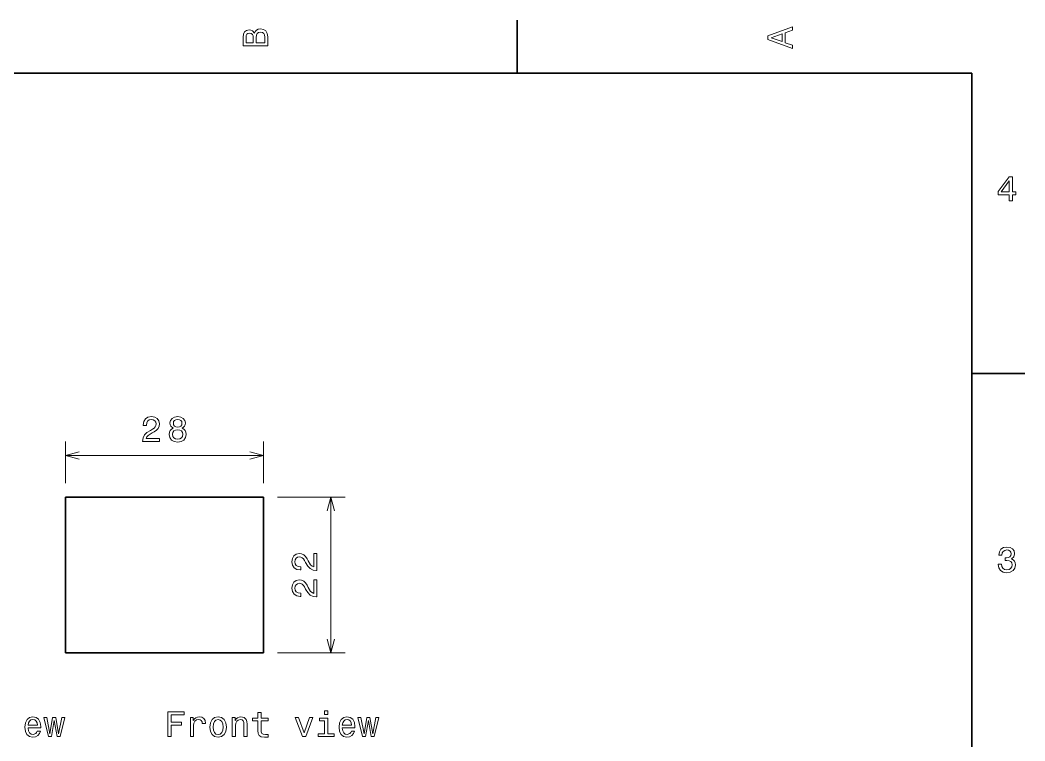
# Model space of a CAD drawing. Extents: x 0 to 297, y 0 to 210.
# Drawn here: x 152.4 to 294.5, y 105.5 to 207.5 of the extents above; entities that cross this region are included whole.
import ezdxf

# ---------------------------------------------------------------- set-up
doc = ezdxf.new("R2010")
doc.units = 0

msp = doc.modelspace()

# ---------------------------------------------------------------- linework, layer by layer
at = {"color": 7, "lineweight": 35, "ltscale": 0.1875}
for p, q in [((222.699997, 200), (222.699997, 207.5)), ((287, 157.5), (294.5, 157.5))]:
    msp.add_line(p, q, dxfattribs=at)
at = {"color": 7, "lineweight": 35}
for p, q in [((287, 200), (10, 200)), ((287, 10), (287, 200)), ((158.819977, 139.984238), (158.819977, 117.984238)), ((158.819977, 139.984238), (186.819977, 139.984238)), ((186.819977, 117.984238), (186.819977, 139.984238)), ((186.819977, 117.984238), (158.819977, 117.984238))]:
    msp.add_line(p, q, dxfattribs=at)
at = {"color": 7, "lineweight": 13, "ltscale": 0.147412}
for p, q in [((158.819977, 141.984238), (158.819977, 147.880722)), ((186.819977, 141.984238), (186.819977, 147.880722))]:
    msp.add_line(p, q, dxfattribs=at)
at = {"color": 7, "lineweight": 13}
for p, q in [((158.819977, 145.880722), (186.819977, 145.880722)), ((196.355423, 117.984238), (196.355423, 139.984238))]:
    msp.add_line(p, q, dxfattribs=at)
at = {"color": 7, "lineweight": 13, "ltscale": 0.238386}
for p, q in [((188.819977, 139.984238), (198.355423, 139.984238)), ((188.819977, 117.984238), (198.355423, 117.984238))]:
    msp.add_line(p, q, dxfattribs=at)
at = {"color": 7, "lineweight": 13}
for points in [[(185.542007, 205.630417), (185.249496, 205.983429), (185.052811, 206.074219), (184.81073, 206.104477), (184.432495, 206.03891), (184.160156, 205.842224), (183.993729, 205.524506), (183.933212, 205.080704), (183.933212, 203.835022), (187.433212, 203.835022), (187.433212, 205.151306), (187.36261, 205.620331), (187.155838, 205.968307), (186.828018, 206.185165), (186.384216, 206.260818), (186.08667, 206.215424), (185.839554, 206.094391), (185.65799, 205.897705)], [(261.633209, 203.466858), (261.633209, 203.930847), (260.604401, 204.298996), (260.604401, 205.695969), (261.633209, 206.064133), (261.633209, 206.538193), (258.128174, 205.257217), (258.128174, 204.742798)], [(185.385666, 204.984879), (185.385666, 204.298996), (184.351807, 204.298996), (184.351807, 205.025223), (184.382065, 205.297562), (184.472839, 205.489197), (184.629181, 205.605194), (184.86116, 205.645538), (185.093155, 205.600143), (185.254532, 205.479111), (185.355408, 205.272339)], [(187.014618, 205.095825), (187.014618, 204.298996), (185.809296, 204.298996), (185.809296, 205.050446), (185.844589, 205.368164), (185.9505, 205.595108), (186.132065, 205.731277), (186.394302, 205.776657), (186.671692, 205.731277), (186.863327, 205.605194), (186.979324, 205.393372)], [(260.17572, 204.460388), (258.632477, 205), (260.17572, 205.539627)], [(292.277374, 181.916794), (292.731262, 181.916794), (292.731262, 182.784225), (293.23056, 182.784225), (293.23056, 183.187683), (292.731262, 183.187683), (292.731262, 185.341141), (292.272339, 185.341141), (290.739197, 183.228027), (290.739197, 182.784225), (292.277374, 182.784225)], [(291.162842, 183.187683), (292.277374, 184.756134), (292.277374, 183.187683)], [(169.72142, 147.880722), (172.127045, 147.880722), (172.127045, 148.314438), (170.225739, 148.314438), (170.33165, 148.551468), (170.513199, 148.748154), (171.072998, 149.106232), (171.37056, 149.257523), (171.7034, 149.47438), (171.940445, 149.726547), (172.076599, 150.024094), (172.127045, 150.361984), (172.041306, 150.785614), (171.804276, 151.118469), (171.441162, 151.330292), (170.972137, 151.405945), (170.487991, 151.320206), (170.119827, 151.083176), (169.882797, 150.704926), (169.802109, 150.205658), (169.802109, 150.13504), (170.261047, 150.13504), (170.261047, 150.175385), (170.306427, 150.518326), (170.442596, 150.770493), (170.659454, 150.93187), (170.94693, 150.98735), (171.239426, 150.93692), (171.456284, 150.810837), (171.597504, 150.614151), (171.647934, 150.367035), (171.612625, 150.13504), (171.516815, 149.938354), (171.355423, 149.766891), (171.133514, 149.615585), (170.835968, 149.454208), (170.341736, 149.141525), (169.993759, 148.80867), (169.786987, 148.405212), (169.72142, 147.895859)], [(174.062622, 149.766891), (173.80542, 149.625671), (173.628906, 149.428986), (173.51796, 149.18187), (173.482651, 148.884323), (173.563354, 148.435471), (173.795334, 148.087494), (174.173584, 147.865585), (174.687988, 147.779861), (175.197357, 147.865585), (175.575592, 148.087494), (175.807587, 148.435471), (175.893326, 148.884323), (175.852966, 149.18187), (175.74707, 149.428986), (175.565506, 149.625671), (175.313354, 149.766891), (175.515076, 149.887924), (175.656281, 150.054352), (175.74202, 150.256088), (175.772278, 150.503204), (175.691589, 150.861267), (175.479782, 151.148727), (175.136841, 151.335327), (174.687988, 151.405945), (174.2341, 151.335327), (173.891159, 151.148727), (173.674301, 150.861267), (173.598648, 150.503204), (173.623871, 150.256088), (173.709595, 150.054352)], [(174.077759, 150.46286), (174.118103, 150.684753), (174.239136, 150.856232), (174.430786, 150.962128), (174.687988, 151.002472), (174.940155, 150.962128), (175.13179, 150.856232), (175.252838, 150.684753), (175.298218, 150.46286), (175.252838, 150.235916), (175.13179, 150.059402), (174.940155, 149.943405), (174.687988, 149.908096), (174.430786, 149.948441), (174.239136, 150.059402), (174.118103, 150.235916)], [(173.966812, 148.894409), (174.012192, 149.161697), (174.158447, 149.363434), (174.385391, 149.494553), (174.687988, 149.539948), (174.985535, 149.494553), (175.212479, 149.363434), (175.358734, 149.161697), (175.409164, 148.894409), (175.358734, 148.606949), (175.212479, 148.390091), (174.985535, 148.248871), (174.687988, 148.203491), (174.385391, 148.248871), (174.158447, 148.390091), (174.012192, 148.606949)], [(290.729126, 130.51622), (290.729126, 130.480911), (290.809814, 129.996765), (291.046844, 129.633652), (291.420044, 129.401657), (291.914276, 129.315933), (292.438782, 129.401657), (292.832153, 129.623566), (293.08429, 129.976593), (293.175079, 130.430481), (293.134735, 130.728027), (293.023773, 130.970108), (292.842224, 131.156708), (292.600159, 131.292877), (292.927948, 131.565216), (293.043945, 131.998932), (292.968292, 132.392303), (292.751434, 132.68985), (292.398407, 132.87645), (291.914276, 132.942017), (291.460388, 132.861313), (291.112396, 132.63942), (290.885468, 132.286392), (290.809814, 131.817368), (290.809814, 131.782074), (291.258636, 131.782074), (291.299011, 132.104828), (291.430115, 132.336823), (291.641937, 132.478027), (291.939484, 132.528473), (292.201721, 132.488113), (292.393372, 132.382217), (292.509369, 132.210739), (292.554749, 131.97876), (292.509369, 131.731628), (292.388336, 131.565216), (292.176514, 131.46434), (291.889069, 131.434082), (291.692383, 131.439133), (291.692383, 131.04071), (291.939484, 131.050797), (292.257202, 131.005417), (292.494232, 130.884369), (292.635468, 130.687683), (292.685883, 130.430481), (292.630402, 130.13797), (292.484161, 129.921112), (292.252167, 129.784943), (291.944519, 129.739563), (291.626801, 129.789993), (291.394806, 129.941284), (291.248566, 130.183365), (291.193085, 130.51622)], [(194.355423, 129.621704), (194.355423, 132.027328), (193.921707, 132.027328), (193.921707, 130.126022), (193.684677, 130.231934), (193.487991, 130.413483), (193.129913, 130.973282), (192.978622, 131.270844), (192.761765, 131.603683), (192.509598, 131.840729), (192.212051, 131.976883), (191.874146, 132.027328), (191.450531, 131.941589), (191.117676, 131.704559), (190.905853, 131.341446), (190.8302, 130.872421), (190.915939, 130.388275), (191.152969, 130.020111), (191.531219, 129.783081), (192.030487, 129.702393), (192.101105, 129.702393), (192.101105, 130.161331), (192.06076, 130.161331), (191.717819, 130.206711), (191.465652, 130.34288), (191.304276, 130.559738), (191.248795, 130.847198), (191.299225, 131.139709), (191.425308, 131.356567), (191.621994, 131.497787), (191.86911, 131.548218), (192.101105, 131.512909), (192.297791, 131.417084), (192.469254, 131.255707), (192.620544, 131.033813), (192.781937, 130.736252), (193.09462, 130.24202), (193.42746, 129.894043), (193.830933, 129.687271), (194.340302, 129.621704)], [(194.355423, 125.885681), (194.355423, 128.291306), (193.921707, 128.291306), (193.921707, 126.389999), (193.684677, 126.495911), (193.487991, 126.677467), (193.129913, 127.237267), (192.978622, 127.534813), (192.761765, 127.867668), (192.509598, 128.104706), (192.212051, 128.24086), (191.874146, 128.291306), (191.450531, 128.205566), (191.117676, 127.968536), (190.905853, 127.605423), (190.8302, 127.136398), (190.915939, 126.652252), (191.152969, 126.284096), (191.531219, 126.047058), (192.030487, 125.96637), (192.101105, 125.96637), (192.101105, 126.425308), (192.06076, 126.425308), (191.717819, 126.470695), (191.465652, 126.606857), (191.304276, 126.823715), (191.248795, 127.111183), (191.299225, 127.403687), (191.425308, 127.620552), (191.621994, 127.761757), (191.86911, 127.812195), (192.101105, 127.776886), (192.297791, 127.681068), (192.469254, 127.519684), (192.620544, 127.297783), (192.781937, 127.000229), (193.09462, 126.505997), (193.42746, 126.158012), (193.830933, 125.951241), (194.340302, 125.885681)], [(173.304123, 106.127609), (173.773148, 106.127609), (173.773148, 107.736397), (175.245773, 107.736397), (175.245773, 108.154984), (173.773148, 108.154984), (173.773148, 109.203979), (175.583664, 109.203979), (175.583664, 109.627609), (173.304123, 109.627609)], [(186.033234, 108.366806), (186.033234, 107.010178), (186.063492, 106.571411), (186.204697, 106.268822), (186.487122, 106.092308), (186.966232, 106.031792), (187.490723, 106.057007), (187.490723, 106.440292), (187.107437, 106.410027), (186.75946, 106.450378), (186.572861, 106.576454), (186.492172, 106.788269), (186.477036, 107.085823), (186.477036, 108.366806), (187.490723, 108.366806), (187.490723, 108.745041), (186.477036, 108.745041), (186.477036, 109.536835), (186.033234, 109.536835), (186.033234, 108.745041), (185.266663, 108.745041), (185.266663, 108.366806)], [(195.917969, 109.74865), (195.448944, 109.74865), (195.448944, 109.244324), (195.917969, 109.244324)], [(153.538147, 107.353111), (155.31337, 107.353111), (155.318405, 107.559883), (155.237717, 108.139854), (155.015808, 108.573578), (154.662796, 108.835823), (154.193771, 108.931641), (153.734833, 108.83078), (153.381805, 108.548355), (153.154861, 108.089424), (153.074173, 107.484238), (153.149826, 106.863922), (153.37677, 106.410027), (153.724747, 106.127609), (154.178635, 106.031792), (154.572006, 106.097351), (154.894775, 106.268822), (155.131805, 106.541153), (155.267975, 106.904266), (154.829224, 106.904266), (154.738434, 106.702538), (154.607315, 106.551239), (154.234116, 106.430206), (153.946655, 106.48568), (153.729797, 106.662193), (153.588577, 106.949654), (153.538147, 107.337982)], [(153.538147, 107.726311), (153.593628, 108.074295), (153.729797, 108.331497), (153.936569, 108.487839), (154.208893, 108.543312), (154.476196, 108.487839), (154.682968, 108.331497), (154.809052, 108.074295), (154.854431, 107.726311)], [(156.82634, 106.127609), (157.229797, 108.427322), (157.633255, 106.127609), (158.056885, 106.127609), (158.722595, 108.835823), (158.293915, 108.835823), (157.845062, 106.53611), (157.446655, 108.835823), (157.007889, 108.835823), (156.609467, 106.53611), (156.160629, 108.835823), (155.737, 108.835823), (156.40271, 106.127609)], [(176.49649, 106.127609), (176.940292, 106.127609), (176.940292, 107.67588), (176.985687, 108.04908), (177.121857, 108.316368), (177.34375, 108.477753), (177.641296, 108.533226), (177.863205, 108.497925), (178.029633, 108.397064), (178.130493, 108.225594), (178.165802, 107.993607), (178.614639, 107.993607), (178.554123, 108.402107), (178.387695, 108.694611), (178.110321, 108.871124), (177.732086, 108.931641), (177.474869, 108.891296), (177.252975, 108.790436), (177.05629, 108.618965), (176.899948, 108.386978), (176.899948, 108.835823), (176.49649, 108.835823)], [(179.234955, 107.479195), (179.315659, 106.863922), (179.547638, 106.410027), (179.915802, 106.127609), (180.410034, 106.031792), (180.899231, 106.127609), (181.26738, 106.404984), (181.499374, 106.858879), (181.585114, 107.479195), (181.499374, 108.094467), (181.26738, 108.553398), (180.899231, 108.83078), (180.410034, 108.931641), (179.915802, 108.83078), (179.547638, 108.548355), (179.315659, 108.094467)], [(179.688858, 107.484238), (179.734238, 107.938126), (179.875458, 108.265938), (180.102402, 108.467667), (180.410034, 108.538269), (180.712631, 108.467667), (180.939575, 108.270981), (181.08078, 107.938126), (181.13121, 107.484238), (181.08078, 107.025307), (180.939575, 106.692451), (180.712631, 106.490723), (180.410034, 106.425163), (180.102402, 106.490723), (179.875458, 106.692451), (179.734238, 107.025307)], [(182.402115, 106.127609), (182.845917, 106.127609), (182.845917, 107.69101), (182.891296, 108.04908), (183.037552, 108.311325), (183.264496, 108.47271), (183.567093, 108.533226), (183.809174, 108.482796), (183.960464, 108.346626), (184.036118, 108.119682), (184.061325, 107.817093), (184.061325, 106.127609), (184.505142, 106.127609), (184.505142, 107.907867), (184.484955, 108.265938), (184.39418, 108.563492), (184.096634, 108.835823), (183.63266, 108.931641), (183.375458, 108.896339), (183.1586, 108.800522), (182.972, 108.639137), (182.825745, 108.422279), (182.825745, 108.835823), (182.402115, 108.835823)], [(192.322144, 106.127609), (192.791153, 106.127609), (193.779633, 108.835823), (193.320694, 108.835823), (192.559174, 106.652107), (191.782516, 108.835823), (191.318542, 108.835823)], [(195.902832, 106.500809), (195.902832, 108.745041), (194.763062, 108.745041), (194.763062, 108.366806), (195.45903, 108.366806), (195.45903, 106.500809), (194.551239, 106.500809), (194.551239, 106.127609), (196.820694, 106.127609), (196.820694, 106.500809)], [(197.970551, 107.353111), (199.745773, 107.353111), (199.750809, 107.559883), (199.67012, 108.139854), (199.448212, 108.573578), (199.0952, 108.835823), (198.626175, 108.931641), (198.167236, 108.83078), (197.814209, 108.548355), (197.587265, 108.089424), (197.506577, 107.484238), (197.58223, 106.863922), (197.809174, 106.410027), (198.15715, 106.127609), (198.611038, 106.031792), (199.00441, 106.097351), (199.327179, 106.268822), (199.564209, 106.541153), (199.700378, 106.904266), (199.261627, 106.904266), (199.170837, 106.702538), (199.039719, 106.551239), (198.666519, 106.430206), (198.379059, 106.48568), (198.162201, 106.662193), (198.020981, 106.949654), (197.970551, 107.337982)], [(197.970551, 107.726311), (198.026031, 108.074295), (198.162201, 108.331497), (198.368973, 108.487839), (198.641296, 108.543312), (198.9086, 108.487839), (199.115372, 108.331497), (199.241455, 108.074295), (199.286835, 107.726311)], [(201.258743, 106.127609), (201.662201, 108.427322), (202.065659, 106.127609), (202.489288, 106.127609), (203.154999, 108.835823), (202.726318, 108.835823), (202.277466, 106.53611), (201.879059, 108.835823), (201.440292, 108.835823), (201.04187, 106.53611), (200.593033, 108.835823), (200.169403, 108.835823), (200.835114, 106.127609)]]:
    msp.add_lwpolyline(points, close=True, dxfattribs=at)
for points in [[(160.751831, 146.398361), (158.819977, 145.880722), (160.751831, 145.363083)], [(184.888123, 145.363083), (186.819977, 145.880722), (184.888123, 146.398361)], [(196.873062, 138.052383), (196.355423, 139.984238), (195.837784, 138.052383)], [(195.837784, 119.916092), (196.355423, 117.984238), (196.873062, 119.916092)]]:
    msp.add_lwpolyline(points, dxfattribs=at)

doc.saveas('drawing.dxf')
